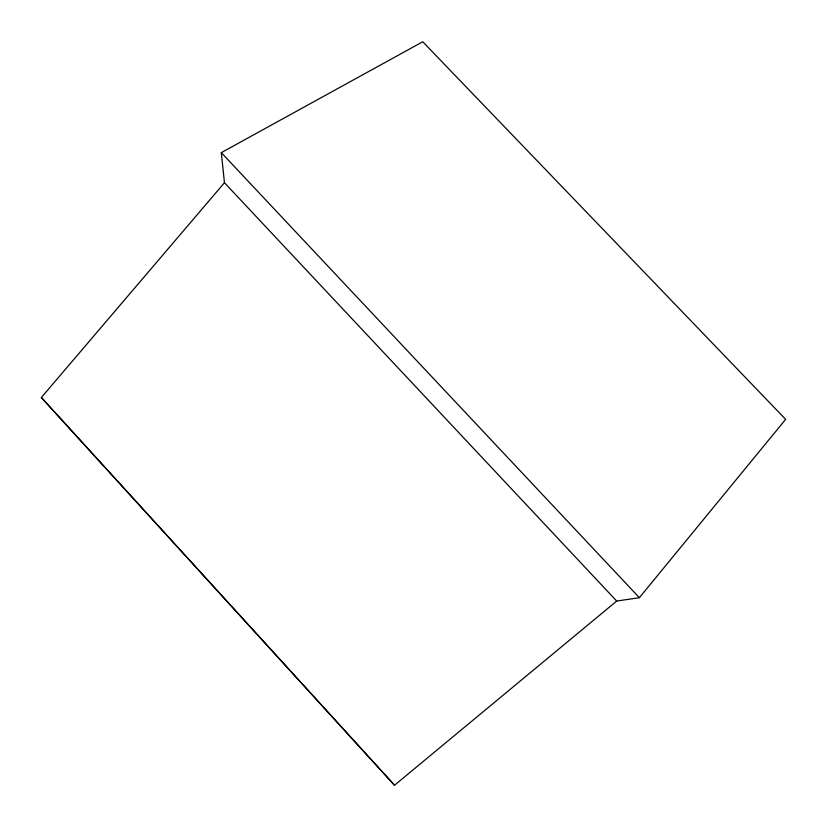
<?xml version="1.0" encoding="UTF-8"?>
<svg xmlns="http://www.w3.org/2000/svg" width="827" height="827" viewBox="0 0 827 827"><rect width="100%" height="100%" fill="white"/><g stroke="black" fill="none" stroke-linecap="round" stroke-linejoin="round"><path stroke-width="1.24" d="M639.374 597.694L785.65 419.351L422.752 41.763L221.305 152.644L224.458 182.726L616.694 601.064L639.374 597.694L221.305 152.644M616.694 601.064L394.52 785.236L41.35 397.529L224.458 182.726M41.35 397.529L394.52 785.236"/></g></svg>
